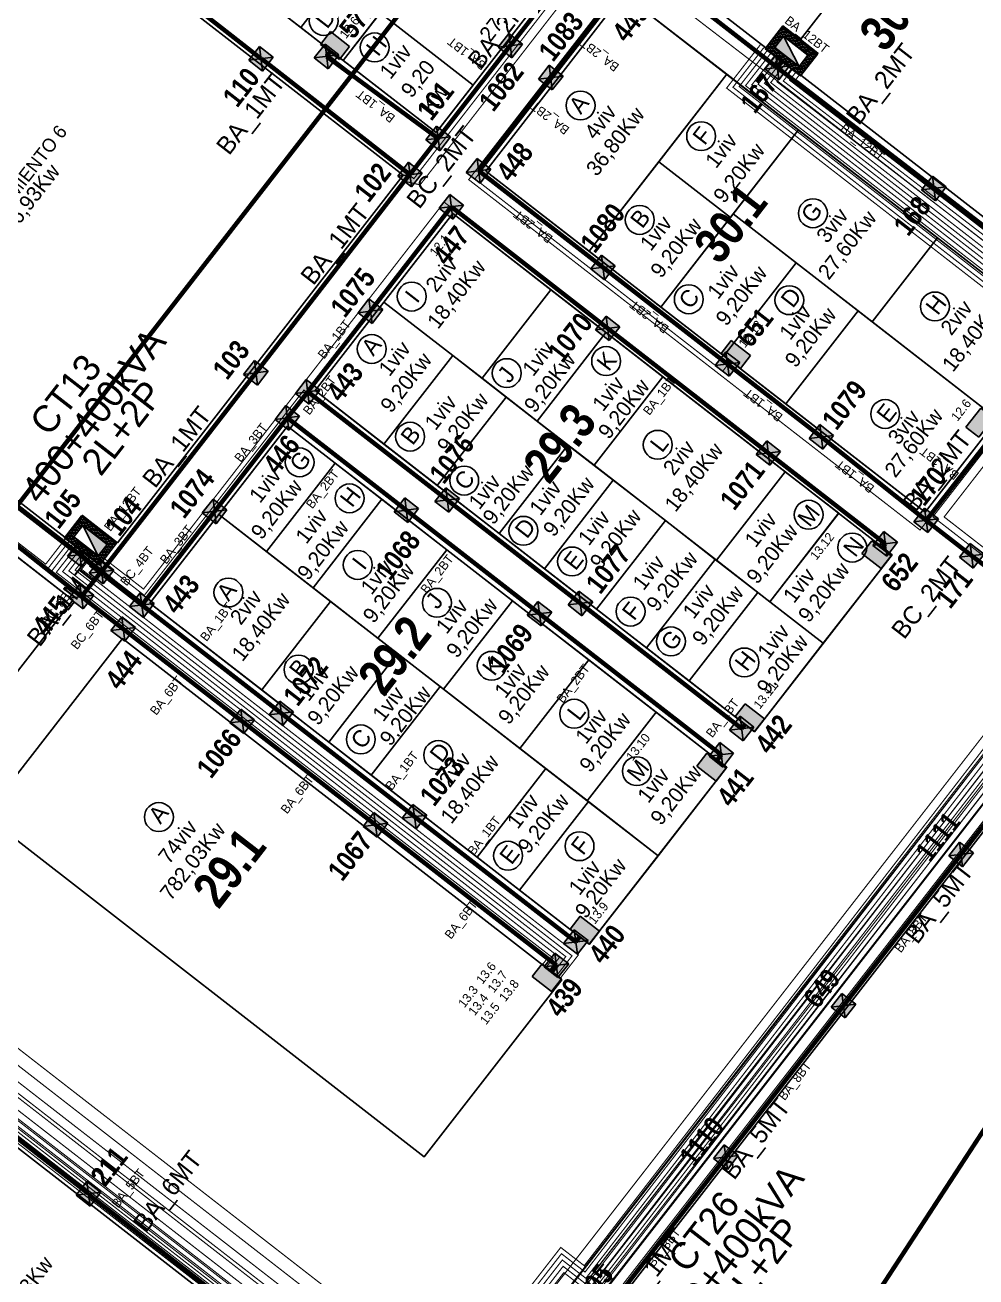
# Model space of a CAD drawing. Header units: metres. Extents: x 750363 to 753809, y 4417932 to 4421953.
# Drawn here: x 752603.6 to 752815.5, y 4420063.9 to 4420343.1 of the extents above; entities that cross this region are included whole.
import ezdxf
from ezdxf.enums import TextEntityAlignment as Align

# ---------------------------------------------------------------- set-up
doc = ezdxf.new("R2010")
doc.units = ezdxf.units.M
for name, pattern in [('RAYITAS', [0.375, 0.25, -0.125]), ('TRAZO_Y_PUNTO', [25.4, 12.7, -6.35, 0, -6.35]), ('TRAZOS2', [9.525, 6.35, -3.175]), ('VALS2', [1.25, 0.625, -0.125, 0.125, -0.125, 0.125, -0.125])]:
    doc.linetypes.add(name, pattern=pattern)
for name, color, linetype in [('----1-verde oscuro', 104, 'Continuous'), ('----AMARILLO', 2, 'Continuous'), ('----CIANO', 150, 'Continuous'), ('--norte h4', 7, 'TRAZOS2'), ('0-LAMT_EXISTENTE', 20, 'VALS2'), ('0-MANZANAS', 10, 'Continuous'), ('0-REPARCELACION', 5, 'Continuous'), ('0-SOLAPE', 2, 'TRAZOS2'), ('1-ANILLO-MT', 40, 'Continuous'), ('1-CONEXIÓN S.T.', 7, 'Continuous'), ('1-CT', 2, 'TRAZOS2'), ('1-CT-TXT', 3, 'TRAZOS2'), ('1-DESVIO-LINEA EXISTENTE', 210, 'Continuous'), ('1-LINEAS-MT', 7, 'Continuous'), ('2-ARQUETAS-CRUCE', 10, 'Continuous'), ('2-ARQUETAS-PASO', 170, 'Continuous'), ('2-ARQUETAS-TRAFO', 7, 'Continuous'), ('2-CARGAS-BT', 7, 'Continuous'), ('2-HORNACINAS', 7, 'Continuous'), ('2-HORNACINAS-TXT-SIMPLE', 2, 'Continuous'), ('2-LINEAS-BT', 10, 'Continuous'), ('2-TEXTO ZANJA-BT', 7, 'Continuous'), ('2-TEXTO ZANJA-MT', 7, 'Continuous'), ('2-TEXTO-ARQUETA-MT', 7, 'Continuous'), ('2-ZANJAS-BT', 170, 'Continuous'), ('2-ZANJAS-MT', 10, 'Continuous'), ('2-ZANJAS-MT-BT', 82, 'Continuous')]:
    doc.layers.add(name, color=color, linetype=linetype)
doc.styles.add('Century', font='GOTHIC.TTF')
doc.styles.add('Century_1_1000', font='GOTHIC.TTF', dxfattribs={"height": 2})
doc.styles.add('Century_1_2000', font='GOTHIC.TTF', dxfattribs={"height": 4})
doc.styles.add('Century_1_2500', font='GOTHIC.TTF', dxfattribs={"height": 6})
doc.styles.add('Urbanismo_1_1000', font='swisscb.ttf', dxfattribs={"height": 3})
doc.styles.add('Urbanismo_1_2500', font='swisscb.ttf', dxfattribs={"height": 8})

# ---------------------------------------------------------------- blocks, each defined once
blk = doc.blocks.new('ct')
at = {"linetype": 'Continuous'}
h = blk.add_hatch(dxfattribs=at)
h.set_pattern_fill('ANSI31', color=253, scale=0.1, angle=-142.1201, style=0)
h.set_pattern_definition([(45, (0, -5e-10), (-0.2245064, 0.2245064), [])])
h.paths.add_polyline_path([(-1183.13, 162.26), (-1193.03, 162.26), (-1193.03, 156.06), (-1183.13, 156.06)])
h.paths.add_polyline_path([(-1184.63, 160.76), (-1184.63, 157.56), (-1191.53, 157.56), (-1191.53, 160.76)], flags=16)
blk.add_hatch(color=80, dxfattribs=at).paths.add_polyline_path([(-1191.53, 160.76), (-1191.53, 157.56), (-1184.63, 157.56)])
at = {"color": 80, "linetype": 'Continuous'}
blk.add_line((-1184.63, 157.56), (-1191.53, 160.76), dxfattribs=at)
at = {"color": 5, "linetype": 'Continuous'}
blk.add_lwpolyline([(-1193.03, 156.06), (-1183.13, 156.06), (-1183.13, 162.26), (-1193.03, 162.26)], close=True, dxfattribs=at)
at = {"color": 6, "linetype": 'Continuous'}
blk.add_lwpolyline([(-1191.53, 157.56), (-1184.63, 157.56), (-1184.63, 160.76), (-1191.53, 160.76)], close=True, dxfattribs=at)
blk = doc.blocks.new('HORNACINA')
at = {"layer": '--norte h4'}
blk.add_hatch(color=141, dxfattribs=at).paths.add_polyline_path([(-3.63, 2.72), (-3.63, -2.72), (0, -2.72), (0, 2.72)])
at = {"layer": '--norte h4', "color": 5}
blk.add_lwpolyline([(-3.63, 2.72), (-3.63, -2.72), (0, -2.72), (0, 2.72)], close=True, dxfattribs=at)
blk = doc.blocks.new('Arqueta 001')
h = blk.add_hatch(color=255)
h.dxf.hatch_style = 1
h.paths.add_polyline_path([(-1.95, 1.95), (0, 0), (1.95, 1.95)])
h.paths.add_polyline_path([(0, 0), (-1.95, -1.95), (1.95, -1.95)])
h = blk.add_hatch(color=256)
h.dxf.hatch_style = 1
h.paths.add_polyline_path([(0, 0), (-1.95, 1.95), (-1.95, -1.95)])
h.paths.add_polyline_path([(1.95, -1.95), (1.95, 1.95), (0, 0)])
h = blk.add_hatch(color=256)
h.dxf.hatch_style = 1
h.paths.add_polyline_path([(1.95, 1.95), (-1.95, 1.95), (0, 0)])
h.paths.add_polyline_path([(0, 0), (-1.95, -1.95), (1.95, -1.95)])
for p, q in [((-1.95, 1.95), (1.95, 1.95)), ((-1.95, -1.95), (-1.95, 1.95)), ((-1.95, 1.95), (1.95, -1.95)), ((1.95, 1.95), (-1.95, -1.95)), ((1.95, 1.95), (1.95, -1.95)), ((1.95, -1.95), (-1.95, -1.95))]:
    blk.add_line(p, q)

msp = doc.modelspace()

# ---------------------------------------------------------------- linework, layer by layer
at = {"layer": '----1-verde oscuro', "const_width": 0.25, "elevation": 1.34}
msp.add_lwpolyline([(752804.11, 4419869.45), (752804.88, 4419868.85), (752867.15, 4419948.92), (752729.07, 4420056.29), (752837.75, 4420196.05), (752842.12, 4420192.66), (752840.53, 4420190.62)], dxfattribs=at)
at = {"layer": '----1-verde oscuro', "elevation": 1.34}
msp.add_lwpolyline([(752839.67, 4420191.28, 0.25, 0.25, 0), (752840.28, 4420192.07, 0.25, 0.25, 0), (752838.72, 4420193.27, 0.25, 0.25, 0), (752732.84, 4420057.11, 0.25, 0.25, 0), (752737.22, 4420053.7, 0.25, 0.25, 0), (752738.63, 4420055.51, 0, 0, 0)], format="xyseb", dxfattribs=at)
at = {"layer": '----AMARILLO', "const_width": 0.25, "elevation": 1.34}
for points in [[(752229, 4420415.2), (752233.3, 4420411.86), (752223.54, 4420399.31), (752317.5, 4420326.25), (752315.63, 4420323.84), (752554.53, 4420138.08), (752559.33, 4420144.26), (752711.75, 4420025.74), (752709.71, 4420023.11), (752850.24, 4419913.84), (752786.39, 4419831.72), (752784.73, 4419833.01), (752493.39, 4419458.34), (752494.63, 4419457.38), (752402.21, 4419338.53), (752312.18, 4419408.54), (752318.14, 4419416.21)], [(752230.85, 4420417.57), (752237.51, 4420412.39), (752227.75, 4420399.84), (752321.71, 4420326.77), (752319.84, 4420324.37), (752554, 4420142.29), (752558.81, 4420148.47), (752702.29, 4420036.89), (752834.33, 4420206.7), (752849.76, 4420194.7), (752844.3, 4420187.68)]]:
    msp.add_lwpolyline(points, dxfattribs=at)
at = {"layer": '----CIANO', "const_width": 0.25, "elevation": 1.34}
for points in [[(752843.39, 4420188.39), (752847.72, 4420193.96), (752835.44, 4420203.52), (752719.42, 4420054.31), (752723.01, 4420051.52), (752704.49, 4420027.7), (752559.8, 4420140.22), (752555.06, 4420134.12), (752309.65, 4420324.95), (752335.52, 4420358.22), (752337.84, 4420356.42), (752450, 4420500.65), (752404.23, 4420536.25), (752408.51, 4420541.75)], [(751863.85, 4419769.47), (751858.79, 4419762.96), (751873.11, 4419751.83), (751960.59, 4419864.32), (751958.67, 4419865.82), (752150.67, 4420112.73), (752148.93, 4420114.09), (752228.42, 4420216.32), (752226.41, 4420217.89), (752307.99, 4420322.82), (752555.56, 4420130.32), (752560.26, 4420136.37), (752702.81, 4420025.53), (752700.55, 4420022.62), (752843.37, 4419911.56), (752786.18, 4419838), (752784.97, 4419838.94), (752487.92, 4419456.93), (752489.23, 4419455.9), (752402.1, 4419343.85), (752316.15, 4419410.68), (752319.58, 4419415.09)], [(752318.83, 4419415.67), (752314.2, 4419409.71), (752402.3, 4419341.2), (752492.01, 4419456.57), (752490.61, 4419457.66), (752784.91, 4419836.15), (752786.39, 4419835), (752846.87, 4419912.78), (752704.19, 4420023.72), (752726.45, 4420052.34), (752722.76, 4420055.21), (752836.13, 4420201.01), (752845.71, 4420193.57), (752842.33, 4420189.22)]]:
    msp.add_lwpolyline(points, dxfattribs=at)
at = {"layer": '0-LAMT_EXISTENTE', "color": 31, "linetype": 'TRAZO_Y_PUNTO', "ltscale": 0.5, "const_width": 1, "elevation": 1.34}
msp.add_lwpolyline([(753045.11, 4420419.53), (752998.2, 4420375.82), (752921.51, 4420256.68), (752823.67, 4420106.48), (752736.8, 4419973.28), (752651.04, 4419840.28), (752555.64, 4419693.8), (752481.48, 4419579.51), (752395.87, 4419447.82), (752322.72, 4419335.53), (752235.88, 4419201.16), (752155.11, 4419077.06), (752066.85, 4418911.37), (751999.41, 4418785), (751920.18, 4418635.76), (751935.75, 4418556.49)], dxfattribs=at)
at = {"layer": '0-REPARCELACION'}
for points in [[(752631.1, 4420432.18), (752600.43, 4420392.69), (752695.2, 4420319.08), (752725.87, 4420358.57)], [(752631.1, 4420432.18), (752600.43, 4420392.69), (752695.2, 4420319.08), (752725.87, 4420358.57)], [(752743.06, 4420357.88), (752773.73, 4420397.37), (752803.28, 4420374.42), (752776.41, 4420339.83), (752772.5, 4420342.86), (752768.7, 4420337.97)], [(752687.84, 4420309.6), (752593.07, 4420383.21), (752525.6, 4420296.34), (752612.55, 4420228.8), (752616.35, 4420233.7), (752624.17, 4420227.63)], [(752663.24, 4420373.76), (752648.77, 4420355.14), (752665.03, 4420342.52), (752679.49, 4420361.14)], [(752674.5, 4420335.16), (752705.17, 4420374.64), (752725.87, 4420358.57), (752695.2, 4420319.08)], [(752680.36, 4420362.26), (752665.03, 4420342.52), (752674.5, 4420335.16), (752689.84, 4420354.9)], [(752706.26, 4420310.49), (752736.93, 4420349.98), (752834.86, 4420273.92), (752804.19, 4420234.43)], [(752706.26, 4420310.49), (752736.93, 4420349.98), (752759.97, 4420332.08), (752729.3, 4420292.6)], [(752674.5, 4420335.16), (752682.73, 4420345.75), (752703.43, 4420329.67), (752695.2, 4420319.08)], [(752744.83, 4420312.59), (752759.97, 4420332.08), (752775.96, 4420319.66), (752760.82, 4420300.17)], [(752761.42, 4420300.93), (752775.96, 4420319.66), (752806.97, 4420295.58), (752792.42, 4420276.85)], [(752729.3, 4420292.6), (752744.83, 4420312.59), (752760.82, 4420300.17), (752745.29, 4420280.17)], [(752668.23, 4420261.53), (752698.9, 4420301.02), (752796.83, 4420224.95), (752766.16, 4420185.46)], [(752705.44, 4420264.28), (752720.78, 4420284.02), (752698.9, 4420301.01), (752683.56, 4420281.27)], [(752745.29, 4420280.17), (752761.42, 4420300.93), (752775.42, 4420290.06), (752759.3, 4420269.3)], [(752792.42, 4420276.85), (752806.97, 4420295.58), (752834.86, 4420273.92), (752820.31, 4420255.19)], [(752759.3, 4420269.3), (752775.42, 4420290.06), (752789.25, 4420279.32), (752773.13, 4420258.56)], [(752519.46, 4420288.44), (752488.79, 4420248.95), (752583.56, 4420175.34), (752614.23, 4420214.83)], [(752717.71, 4420254.75), (752733.05, 4420274.49), (752720.78, 4420284.02), (752705.44, 4420264.28)], [(752668.23, 4420261.53), (752683.56, 4420281.27), (752698.89, 4420269.37), (752683.55, 4420249.62)], [(752773.12, 4420258.56), (752789.25, 4420279.32), (752820.32, 4420255.19), (752804.19, 4420234.43)], [(752730.41, 4420244.89), (752745.74, 4420264.63), (752733.05, 4420274.49), (752717.71, 4420254.75)], [(752710.81, 4420260.11), (752695.47, 4420240.37), (752683.55, 4420249.62), (752698.89, 4420269.37)], [(752757.68, 4420223.7), (752773.02, 4420243.45), (752745.74, 4420264.63), (752730.41, 4420244.89)], [(752724.58, 4420249.41), (752709.24, 4420229.67), (752695.47, 4420240.37), (752710.81, 4420260.11)], [(752631.42, 4420214.14), (752662.09, 4420253.63), (752760.02, 4420177.57), (752729.35, 4420138.08)], [(752631.42, 4420214.14), (752662.09, 4420253.63), (752760.02, 4420177.57), (752729.35, 4420138.08)], [(752657.39, 4420225.63), (752672.72, 4420245.37), (752662.09, 4420253.63), (752646.76, 4420233.89)], [(752734.69, 4420241.56), (752719.35, 4420221.82), (752709.24, 4420229.67), (752724.58, 4420249.41)], [(752667.76, 4420217.57), (752683.09, 4420237.32), (752672.72, 4420245.37), (752657.39, 4420225.63)], [(752769.59, 4420214.45), (752784.93, 4420234.2), (752773.02, 4420243.45), (752757.68, 4420223.7)], [(752746.3, 4420232.54), (752730.97, 4420212.8), (752719.35, 4420221.82), (752734.69, 4420241.56)], [(752682.24, 4420206.32), (752697.58, 4420226.07), (752683.09, 4420237.32), (752667.76, 4420217.57)], [(752631.42, 4420214.14), (752646.76, 4420233.89), (752671.67, 4420214.54), (752656.33, 4420194.79)], [(752781.49, 4420205.21), (752796.83, 4420224.95), (752784.92, 4420234.2), (752769.58, 4420214.46)], [(752757.43, 4420223.9), (752742.1, 4420204.15), (752730.97, 4420212.8), (752746.3, 4420232.54)], [(752594.49, 4420230.17), (752563.82, 4420190.68), (752583.56, 4420175.34), (752614.23, 4420214.83)], [(752696.88, 4420194.96), (752712.21, 4420214.7), (752697.58, 4420226.07), (752682.24, 4420206.32)], [(752766.91, 4420216.54), (752751.57, 4420196.79), (752742.1, 4420204.15), (752757.43, 4420223.9)], [(752656.33, 4420194.79), (752671.67, 4420214.54), (752686.62, 4420202.93), (752671.28, 4420183.18)], [(752713.88, 4420181.75), (752729.21, 4420201.5), (752712.21, 4420214.7), (752696.88, 4420194.96)], [(752781.49, 4420205.21), (752766.16, 4420185.46), (752751.57, 4420196.79), (752766.91, 4420216.54)], [(752594.62, 4420166.76), (752625.29, 4420206.24), (752723.22, 4420130.18), (752692.55, 4420090.69)], [(752671.28, 4420183.18), (752686.62, 4420202.93), (752696.09, 4420195.57), (752680.76, 4420175.82)], [(752728.89, 4420170.09), (752744.23, 4420189.84), (752729.21, 4420201.5), (752713.88, 4420181.75)], [(752680.76, 4420175.82), (752696.09, 4420195.57), (752719.67, 4420177.26), (752704.33, 4420157.51)], [(752744.69, 4420157.82), (752760.02, 4420177.57), (752744.23, 4420189.84), (752728.89, 4420170.09)], [(752969.93, 4420082.65), (752962.11, 4420088.72), (752965.92, 4420093.62), (752847.3, 4420185.75), (752843.49, 4420180.86), (752835.67, 4420186.93), (752735.2, 4420057.57), (752864.56, 4419957.09), (752870.63, 4419964.91), (752875.53, 4419961.11)], [(752704.33, 4420157.51), (752719.67, 4420177.26), (752729.14, 4420169.89), (752713.81, 4420150.15)], [(752713.81, 4420150.15), (752729.14, 4420169.89), (752744.69, 4420157.82), (752729.35, 4420138.08)], [(752530.92, 4420084.75), (752561.49, 4420124.11), (752655.49, 4420051.1), (752624.91, 4420011.74)]]:
    msp.add_lwpolyline(points, close=True, dxfattribs=at)
for points in [[(752803.28, 4420374.42), (752776.41, 4420339.83), (752780.32, 4420336.79), (752776.52, 4420331.89), (752817.38, 4420300.16), (752825.2, 4420294.08), (752840.99, 4420281.82, 0.000287), (752840.99, 4420281.82), (752871.66, 4420321.3)], [(752698.9, 4420301.02), (752668.23, 4420261.53), (752766.15, 4420185.47, 0.000376), (752766.16, 4420185.46), (752796.83, 4420224.95)]]:
    msp.add_lwpolyline(points, format="xyb", close=True, dxfattribs=at)
for points in [[(752729.3, 4420292.6), (752759.97, 4420332.08)], [(752706.26, 4420310.49), (752729.3, 4420292.6)], [(752745.29, 4420280.17), (752761.42, 4420300.93)], [(752806.98, 4420295.58), (752792.43, 4420276.86)], [(752759.3, 4420269.3), (752775.42, 4420290.06)], [(752668.23, 4420261.53), (752683.56, 4420281.27)], [(752745.29, 4420280.17), (752745.29, 4420280.17)], [(752773.13, 4420258.56), (752789.25, 4420279.32)], [(752683.55, 4420249.62), (752698.89, 4420269.37)], [(752698.89, 4420269.37), (752710.81, 4420260.11)], [(752705.44, 4420264.28), (752717.71, 4420254.75)], [(752710.81, 4420260.11), (752724.58, 4420249.41)], [(752646.76, 4420233.89), (752662.09, 4420253.63)], [(752717.71, 4420254.75), (752730.41, 4420244.89)], [(752804.19, 4420234.43), (752820.31, 4420255.19)], [(752724.58, 4420249.41), (752734.69, 4420241.56)], [(752730.41, 4420244.89), (752757.68, 4420223.7)], [(752734.69, 4420241.56), (752746.3, 4420232.54)], [(752631.42, 4420214.14), (752646.76, 4420233.89)], [(752646.76, 4420233.89), (752657.39, 4420225.63)], [(752746.3, 4420232.54), (752757.43, 4420223.9)], [(752657.39, 4420225.63), (752667.76, 4420217.57)], [(752757.43, 4420223.9), (752766.91, 4420216.54)], [(752757.68, 4420223.7), (752769.59, 4420214.45)], [(752667.76, 4420217.57), (752682.24, 4420206.32)], [(752656.33, 4420194.79), (752671.67, 4420214.54)], [(752766.91, 4420216.54), (752781.49, 4420205.21)], [(752631.42, 4420214.14), (752656.33, 4420194.79)], [(752682.24, 4420206.32), (752696.88, 4420194.96)], [(752671.28, 4420183.18), (752686.62, 4420202.93)], [(752656.33, 4420194.79), (752671.28, 4420183.18)], [(752680.76, 4420175.82), (752696.09, 4420195.57)], [(752696.88, 4420194.96), (752713.88, 4420181.75)], [(752671.28, 4420183.18), (752680.76, 4420175.82)], [(752713.88, 4420181.75), (752728.89, 4420170.09)], [(752680.76, 4420175.82), (752704.33, 4420157.51)], [(752704.33, 4420157.51), (752719.67, 4420177.26)], [(752713.81, 4420150.15), (752729.14, 4420169.89)], [(752728.89, 4420170.09), (752744.69, 4420157.82)], [(752744.69, 4420157.82), (752729.14, 4420169.89)], [(752704.33, 4420157.51), (752713.81, 4420150.15)], [(752729.35, 4420138.08), (752744.69, 4420157.82)], [(752713.81, 4420150.15), (752729.35, 4420138.08)]]:
    msp.add_lwpolyline(points, dxfattribs=at)
at = {"layer": '0-REPARCELACION', "color": 6}
for centre in [(752670.14, 4420343.97), (752681.5, 4420338.07), (752727.4, 4420325.12), (752754.27, 4420318.28), (752779.2, 4420301.08, -1.34), (752740.58, 4420299.6), (752689.76, 4420282.51), (752751.52, 4420281.91), (752773.93, 4420281.7), (752806.39, 4420280.3), (752680.85, 4420270.82), (752733.1, 4420268.12), (752710.95, 4420265.44), (752795.29, 4420256.32), (752689.4, 4420251.27), (752744.6, 4420249.46), (752664.79, 4420245.55, 1.34), (752701.46, 4420241.48), (752675.91, 4420237.52, -1.34), (752778.24, 4420233.87), (752714.66, 4420230.28, -1.34), (752787.96, 4420226.54), (752677.73, 4420222.67, 1.34), (752725.5, 4420223.44), (752648.9, 4420216.51), (752695.39, 4420214.23, 1.34), (752738.55, 4420212.27), (752747.55, 4420205.62), (752707.58, 4420200.18), (752763.91, 4420200.92, -1.34), (752664.54, 4420199.33, 2.68), (752725.98, 4420189.48, -1.34), (752678.42, 4420183.77), (752695.68, 4420180.27), (752739.94, 4420176.68), (752633.41, 4420166.45), (752727.17, 4420159.95), (752711.23, 4420157.83)]:
    msp.add_circle(centre, 3.22, dxfattribs=at)
at = {"layer": '0-SOLAPE', "const_width": 1, "elevation": 1.34, "flags": 128}
msp.add_lwpolyline([(751237.24, 4418479), (753046.04, 4420807.81)], dxfattribs=at)
at = {"layer": '1-ANILLO-MT'}
for points in [[(752145.53, 4420120.92, 0.25, 0.25, 0), (752143.96, 4420118.9, 0.25, 0.25, 0), (752150.17, 4420114.07, 0.25, 0.25, 0), (752315.79, 4420327.17, 0.25, 0.25, 0), (752314.44, 4420325.43, 0.25, 0.25, 0), (752315.79, 4420327.17, 0.25, 0.25, 0), (752702.59, 4420026.74, 0.25, 0.25, 0), (752838.01, 4420200.91, 0.25, 0.25, 0), (752845.17, 4420195.35, 0.25, 0.25, 0), (752841.13, 4420190.15, 0, 0, 0)], [(752391.27, 4419511.36, 0.25, 0.25, 0), (752396.21, 4419517.72, 0.25, 0.25, 0), (752482.45, 4419450.74, 0.25, 0.25, 0), (752842.74, 4419914.09, 0.25, 0.25, 0), (752704.5, 4420021.46, 0.25, 0.25, 0), (752316.32, 4420322.96, 0.25, 0.25, 0), (752150.7, 4420109.85, 0.25, 0.25, 0), (752140.42, 4420117.85, 0.25, 0.25, 0), (752143.84, 4420122.24, 0, 0, 0)]]:
    msp.add_lwpolyline(points, format="xyseb", dxfattribs=at)
at = {"layer": '1-ANILLO-MT', "const_width": 0.25}
msp.add_lwpolyline([(752839.95, 4420191.07), (752843.07, 4420195.08), (752838.25, 4420198.83), (752702.88, 4420024.62), (752846.95, 4419912.69), (752795.94, 4419846.47), (752799.64, 4419843.59)], dxfattribs=at)
at = {"layer": '1-CONEXIÓN S.T.', "color": 212, "const_width": 0.25}
for points in [[(751552.85, 4419764.7), (751578.54, 4419753.7), (751601.24, 4419742.79), (751619.08, 4419733.38), (751648.18, 4419716.9), (751655.62, 4419729.94), (751660.67, 4419727.11), (751673.11, 4419728.59), (751683.52, 4419727.09), (751686.09, 4419730.38), (751693.01, 4419725), (751775.94, 4419831.66), (751868.03, 4419760.06), (752308.79, 4420326.91), (752698.67, 4420024.09), (752837.72, 4420203.04), (752847.28, 4420195.61), (752842.31, 4420189.23)], [(752390.08, 4419512.28), (752395.95, 4419519.83), (752482.32, 4419452.74), (752838.95, 4419911.34), (752310.12, 4420322.08), (751868.74, 4419754.44), (751859.69, 4419761.48), (751854.9, 4419765.19), (751775.18, 4419827.18), (751693.33, 4419721.92), (751686.41, 4419727.3), (751684.44, 4419724.77), (751672.99, 4419726.42), (751660.1, 4419724.9), (751656.41, 4419726.97), (751648.96, 4419713.91), (751618.1, 4419731.52), (751600.29, 4419740.92), (751577.68, 4419751.79), (751552.07, 4419762.75)]]:
    msp.add_lwpolyline(points, dxfattribs=at)
at = {"layer": '1-CONEXIÓN S.T.', "color": 212}
msp.add_lwpolyline([(751552.46, 4419763.72, 0.25, 0.25, 0), (751578.11, 4419752.75, 0.25, 0.25, 0), (751600.76, 4419741.86, 0.25, 0.25, 0), (751618.59, 4419732.45, 0.25, 0.25, 0), (751648.62, 4419715.32, 0.25, 0.25, 0), (751656.06, 4419728.36, 0.25, 0.25, 0), (751660.43, 4419725.91, 0.25, 0.25, 0), (751673.1, 4419727.41, 0.25, 0.25, 0), (751684.03, 4419725.84, 0.25, 0.25, 0), (751686.29, 4419728.75, 0.25, 0.25, 0), (751693.14, 4419723.43, 0.25, 0.25, 0), (751775.56, 4419829.42, 0.25, 0.25, 0), (751856.27, 4419766.66, 0.25, 0.25, 0), (751860.14, 4419763.66, 0.25, 0.25, 0), (751868.38, 4419757.25, 0.25, 0.25, 0), (752309.46, 4420324.49, 0.25, 0.25, 0), (752697.98, 4420022.41, 0.25, 0.25, 0), (752841.82, 4419911.01, 0.25, 0.25, 0), (752791.49, 4419846.27, 0.25, 0.25, 0), (752797.59, 4419841.53, 0, 0, 0)], format="xyseb", dxfattribs=at)
at = {"layer": '1-DESVIO-LINEA EXISTENTE'}
msp.add_lwpolyline([(752396.01, 4419507.68, 0.25, 0.25, 0), (752397.23, 4419509.26, 0.25, 0.25, 0), (752480.47, 4419444.61, 0.25, 0.25, 0), (752487.58, 4419453.76, 0.25, 0.25, 0), (752487.58, 4419453.76, 0.25, 0.25, 0), (752564.8, 4419553.01, 0.25, 0.25, 0), (752787.63, 4419839.58, 0.25, 0.25, 0), (752787.55, 4419839.64, 0.25, 0.25, 0), (752843.5, 4419911.6, 0.25, 0.25, 0), (752702.22, 4420021.33, 0.25, 0.25, 0), (752727.8, 4420054.23, 0.25, 0.25, 0), (752722.37, 4420058.45, 0.25, 0.25, 0), (752836.74, 4420205.7, 0.25, 0.25, 0), (752849.38, 4420195.87, 0.25, 0.25, 0), (752843.5, 4420188.31, 0, 0, 0)], format="xyseb", dxfattribs=at)
at = {"layer": '1-LINEAS-MT', "color": 140, "const_width": 0.25}
for points in [[(752702.95, 4420388.8), (752701.69, 4420387.18), (752738.53, 4420358.57), (752802.99, 4420441.3), (752699.53, 4420521.65), (752768.76, 4420610.78), (752865.04, 4420536), (752796.77, 4420448.1), (752806.35, 4420440.67), (752874.62, 4420528.56), (752974.28, 4420451.15), (752904.78, 4420361.68), (752804.3, 4420439.73), (752740.11, 4420357.35), (752770.38, 4420333.83), (752771.61, 4420335.41)], [(752615.41, 4420226.74), (752614.38, 4420225.41), (752523.81, 4420295.76), (752592.91, 4420384.73), (752690.24, 4420308.8), (752731.13, 4420361.45), (752698.89, 4420386.83), (752701.37, 4420390.03)], [(752774.37, 4420333.27), (752773.14, 4420331.69), (752842.79, 4420277.6), (752808.44, 4420233.37), (752854.41, 4420197.67), (752845.77, 4420186.54)]]:
    msp.add_lwpolyline(points, dxfattribs=at)
at = {"layer": '1-LINEAS-MT', "color": 140}
msp.add_lwpolyline([(752617.31, 4420224.84, 0.25, 0.25, 0), (752616.49, 4420223.78, 0.25, 0.25, 0), (752620.27, 4420220.84, 0.25, 0.25, 0), (752688.14, 4420308.23, 0.25, 0.25, 0), (752691.63, 4420307.42, 0.25, 0.25, 0), (752732.66, 4420360.24, 0.25, 0.25, 0), (752773.88, 4420328.58, 0.25, 0.25, 0), (752839.98, 4420277.24, 0.25, 0.25, 0), (752805.94, 4420233.42, 0.25, 0.25, 0), (752852.31, 4420197.4, 0.25, 0.25, 0), (752844.59, 4420187.46, 0, 0, 0)], format="xyseb", dxfattribs=at)
at = {"layer": '1-LINEAS-MT', "color": 10, "const_width": 0.25}
msp.add_lwpolyline([(752737.73, 4420055.2), (752736.97, 4420054.22), (752731.24, 4420058.67), (752838.51, 4420196.73), (752840.96, 4420194.82), (752838.76, 4420191.99)], dxfattribs=at)
at = {"layer": '2-LINEAS-BT', "const_width": 0.25}
for points in [[(752671.55, 4420337.07), (752671.09, 4420336.48), (752695.45, 4420317.56), (752727.53, 4420358.87), (752695.28, 4420383.92), (752700.53, 4420390.68)], [(752817.84, 4420253.28), (752819.68, 4420251.85), (752803.06, 4420230.45), (752702.46, 4420308.59), (752736.73, 4420352.71), (752736.87, 4420352.89), (752696.69, 4420384.09), (752701.33, 4420390.06)], [(752760.87, 4420268.16), (752759.09, 4420265.87), (752703.86, 4420308.76), (752737.52, 4420352.1), (752737.52, 4420352.1), (752738.27, 4420353.06), (752698.09, 4420384.27), (752702.11, 4420389.45)], [(752849.34, 4420204.41), (752839.24, 4420212.26), (752865.96, 4420246.66), (752759.95, 4420329), (752767.46, 4420338.65)], [(752849.95, 4420205.2), (752840.64, 4420212.43), (752867.36, 4420246.84), (752761.36, 4420329.18), (752768.25, 4420338.03)], [(752850.56, 4420205.99), (752842.04, 4420212.61), (752868.77, 4420247.02), (752762.76, 4420329.35), (752769.04, 4420337.42)], [(752851.18, 4420206.78), (752843.45, 4420212.79), (752870.17, 4420247.19), (752764.16, 4420329.53), (752769.83, 4420336.81)], [(752851.79, 4420207.57), (752844.85, 4420212.96), (752871.57, 4420247.37), (752765.57, 4420329.71), (752770.62, 4420336.19)], [(752852.4, 4420208.36), (752846.25, 4420213.14), (752872.98, 4420247.55), (752766.97, 4420329.88), (752771.41, 4420335.58)], [(752853.02, 4420209.15), (752847.66, 4420213.31), (752874.38, 4420247.72), (752768.38, 4420330.06), (752772.19, 4420334.96)], [(752853.63, 4420209.94), (752849.06, 4420213.49), (752875.78, 4420247.9), (752769.78, 4420330.23), (752772.98, 4420334.35)], [(752835.75, 4420285.94), (752833.21, 4420282.66), (752771.18, 4420330.41), (752773.77, 4420333.73)], [(752834.96, 4420286.55), (752833.03, 4420284.07), (752772.59, 4420330.58), (752774.56, 4420333.12)], [(752834.17, 4420287.16), (752832.86, 4420285.47), (752773.99, 4420330.76), (752775.35, 4420332.5)], [(752833.38, 4420287.78), (752832.68, 4420286.87), (752775.4, 4420330.93), (752776.14, 4420331.89)], [(752621.28, 4420224.05), (752629.99, 4420217.29), (752697, 4420303.56), (752794.5, 4420227.83), (752793.8, 4420226.93)], [(752620.67, 4420223.27), (752630.16, 4420215.89), (752665.74, 4420261.66), (752763.1, 4420186.03), (752764, 4420187.19)], [(752619.82, 4420222.89), (752619.46, 4420222.42), (752630.01, 4420214.22), (752662.3, 4420255.63), (752758.92, 4420180.58), (752757.69, 4420179)], [(752595.96, 4420228.65), (752597.74, 4420230.95), (752608.18, 4420222.84), (752612.59, 4420228.52)], [(752596.91, 4420227.91), (752598.08, 4420229.41), (752608.35, 4420221.44), (752613.38, 4420227.9)], [(752718.97, 4420133.62), (752719.89, 4420134.81), (752609.14, 4420220.82), (752614.17, 4420227.29)], [(752719.76, 4420133.01), (752721.29, 4420134.98), (752610.54, 4420221), (752614.96, 4420226.67)], [(752720.55, 4420132.4), (752722.69, 4420135.16), (752611.95, 4420221.18), (752615.75, 4420226.06)], [(752721.34, 4420131.78), (752724.1, 4420135.33), (752613.35, 4420221.35), (752616.54, 4420225.45)], [(752722.13, 4420131.17), (752725.5, 4420135.51), (752614.76, 4420221.53), (752617.33, 4420224.83)], [(752722.92, 4420130.56), (752726.9, 4420135.69), (752616.16, 4420221.7), (752618.12, 4420224.22)], [(752618.9, 4420223.61), (752617.96, 4420222.39), (752726.13, 4420138.37), (752727.23, 4420139.78)]]:
    msp.add_lwpolyline(points, dxfattribs=at)
at = {"layer": '2-LINEAS-BT', "color": 170, "const_width": 0.25}
for points in [[(752680.65, 4420031.18), (752691.76, 4420045.49), (752699.12, 4420039.77), (752722.98, 4420070.48), (752728.22, 4420066.41), (752836.68, 4420206.88), (752854.36, 4420193.16), (752847.92, 4420184.87)], [(752681.44, 4420030.57), (752691.94, 4420044.08), (752699.3, 4420038.37), (752723.15, 4420069.08), (752728.4, 4420065), (752836.86, 4420205.48), (752852.95, 4420192.98), (752847.13, 4420185.49)], [(752682.23, 4420029.96), (752692.12, 4420042.68), (752699.48, 4420036.96), (752723.33, 4420067.67), (752728.58, 4420063.6), (752837.04, 4420204.07), (752851.55, 4420192.8), (752846.34, 4420186.1)], [(752618.77, 4419904.51), (752624.29, 4419911.62), (752617.29, 4419917.06), (752729.95, 4420062.1), (752837.4, 4420201.26), (752848.74, 4420192.45), (752844.76, 4420187.33)], [(752682.98, 4420029.38), (752692.25, 4420041.31), (752699.65, 4420035.56), (752723.51, 4420066.27), (752728.75, 4420062.2), (752729.16, 4420062.71), (752837.22, 4420202.67), (752850.15, 4420192.63), (752845.55, 4420186.71)], [(752683.8, 4420028.74), (752692.46, 4420039.88), (752699.83, 4420034.16), (752723.68, 4420064.87), (752728.93, 4420060.79), (752729.95, 4420062.1), (752837.4, 4420201.26), (752848.74, 4420192.45), (752844.76, 4420187.33)], [(752619.56, 4419903.89), (752625.7, 4419911.79), (752618.69, 4419917.23), (752730.74, 4420061.49), (752837.58, 4420199.86), (752847.34, 4420192.28), (752843.97, 4420187.94)], [(752843.18, 4420188.56), (752845.93, 4420192.1), (752837.75, 4420198.45), (752731.53, 4420060.88), (752620.09, 4419917.41), (752627.12, 4419911.95), (752620.37, 4419903.26)]]:
    msp.add_lwpolyline(points, dxfattribs=at)
at = {"layer": '2-LINEAS-BT', "color": 30, "const_width": 0.25}
for points in [[(752561.68, 4420123.59), (752564.81, 4420127.63), (752696.86, 4420025.07), (752679.99, 4420003.35), (752676.18, 4420006.31)], [(752562.47, 4420122.98), (752564.99, 4420126.22), (752695.45, 4420024.89), (752679.81, 4420004.75), (752676.79, 4420007.1)], [(752563.26, 4420122.36), (752565.17, 4420124.82), (752694.05, 4420024.72), (752679.63, 4420006.16), (752677.41, 4420007.89)], [(752564, 4420121.79), (752565.29, 4420123.46), (752692.65, 4420024.54), (752679.46, 4420007.56), (752678.02, 4420008.68)], [(752564.86, 4420121.12), (752565.54, 4420122), (752691.24, 4420024.37), (752679.28, 4420008.96), (752678.63, 4420009.47)]]:
    msp.add_lwpolyline(points, dxfattribs=at)
at = {"layer": '2-ZANJAS-BT', "const_width": 1}
for points in [[(752736.96, 4420352.13), (752720.76, 4420331.34)], [(752670.77, 4420336.07), (752671.55, 4420337.07)], [(752695.65, 4420317.78), (752670.78, 4420336.06)], [(752771.24, 4420333.58), (752772.19, 4420334.96)], [(752720.76, 4420331.34), (752704.74, 4420310.53)], [(752732.41, 4420289.01), (752704.74, 4420310.53)], [(752680.59, 4420279.3), (752698.58, 4420302.54)], [(752733.43, 4420275.44), (752698.62, 4420302.52)], [(752732.41, 4420289.01), (752760.15, 4420267.46)], [(752666.58, 4420261.3), (752680.59, 4420279.3)], [(752769.24, 4420247.63), (752733.43, 4420275.44)], [(752781.06, 4420251.22), (752760.15, 4420267.46)], [(752760.2, 4420267.53), (752760.76, 4420268.25)], [(752666.59, 4420261.22), (752662.04, 4420255.47)], [(752697.68, 4420237.15), (752666.6, 4420261.29)], [(752645.82, 4420234.6), (752662.04, 4420255.47)], [(752688.56, 4420234.88), (752662.04, 4420255.47)], [(752781.06, 4420251.22), (752804.43, 4420232.6)], [(752795.31, 4420227.38), (752769.24, 4420247.63)], [(752727.37, 4420214.09), (752697.68, 4420237.15)], [(752645.82, 4420234.6), (752629.61, 4420213.72)], [(752718.25, 4420211.81), (752688.56, 4420234.88)], [(752616.15, 4420215.62), (752597.26, 4420230.57)], [(752615.78, 4420224.96), (752616.5, 4420225.47)], [(752620.63, 4420221.19), (752615.82, 4420225.01)], [(752795.31, 4420227.38), (752794.52, 4420226.37)], [(752616.15, 4420215.62), (752620.59, 4420221.22)], [(752629.61, 4420213.72), (752620.63, 4420221.19)], [(752625.46, 4420208.39), (752616.15, 4420215.62)], [(752660.7, 4420189.59), (752629.62, 4420213.74)], [(752727.37, 4420214.09), (752763.31, 4420186.18)], [(752718.25, 4420211.81), (752758.77, 4420180.34)], [(752651.99, 4420187.79), (752625.46, 4420208.39)], [(752690.39, 4420166.53), (752660.7, 4420189.59)], [(752681.68, 4420164.72), (752651.99, 4420187.79)], [(752763.31, 4420186.18), (752764.06, 4420187.14)], [(752758.77, 4420180.34), (752757.72, 4420178.98)], [(752690.39, 4420166.53), (752726.34, 4420138.63)], [(752722.02, 4420133.39), (752681.68, 4420164.72)], [(752726.34, 4420138.63), (752727.23, 4420139.78)], [(752722.02, 4420133.39), (752720.98, 4420132.05)]]:
    msp.add_lwpolyline(points, dxfattribs=at)
msp.add_lwpolyline([(752618.08, 4420223.07, 1), (752618.33, 4420223.07, 1)], format="xyb", close=True, dxfattribs=at)
at = {"layer": '2-ZANJAS-MT', "const_width": 1}
for points, elevation in [([(752656.18, 4420335.54), (752624.61, 4420360.21)], 1.34), ([(752771.24, 4420333.58), (752741.3, 4420356.84)], -1.34), ([(752656.27, 4420335.55), (752689.36, 4420309.71)], 1.34), ([(752771.24, 4420333.58), (752772.27, 4420334.89)], -1.34), ([(752655.03, 4420265.5), (752689.37, 4420309.87)], -1.34), ([(752655.02, 4420265.51), (752620.63, 4420221.19)], 1.34), ([(752587.25, 4420247.09), (752615.78, 4420224.96)], -1.34), ([(752615.78, 4420224.96), (752616.3, 4420225.63)], -1.34), ([(752620.63, 4420221.19), (752615.78, 4420224.96)], 1.34), ([(752814.59, 4420224.71), (752834.75, 4420209.34)], -1.34)]:
    msp.add_lwpolyline(points, dxfattribs=dict(at, elevation=elevation))
at = {"layer": '2-ZANJAS-MT', "linetype": 'RAYITAS', "ltscale": 4, "const_width": 1, "elevation": -1.34}
for points in [[(752695.64, 4420317.8), (752689.36, 4420309.71)], [(752814.59, 4420224.71), (752804.43, 4420232.6)]]:
    msp.add_lwpolyline(points, dxfattribs=at)
at = {"layer": '2-ZANJAS-MT-BT', "const_width": 1}
for points in [[(752727.91, 4420359.16), (752711.74, 4420338.45)], [(752806.15, 4420306.62), (752771.24, 4420333.58)], [(752804.43, 4420232.6), (752819.46, 4420251.81)], [(752812.21, 4420158.12), (752839.67, 4420193.47)], [(752812.21, 4420158.12), (752786, 4420124.38)], [(752759.78, 4420090.63), (752786, 4420124.38)], [(752589.68, 4420104.3), (752617.71, 4420082.47)], [(752733.57, 4420056.89), (752759.78, 4420090.63)], [(752617.73, 4420082.3), (752657.4, 4420051.4)]]:
    msp.add_lwpolyline(points, dxfattribs=at)
at = {"layer": '2-ZANJAS-MT-BT', "const_width": 1, "elevation": -1.34}
for points in [[(752711.73, 4420338.5), (752695.62, 4420317.77)], [(752833.73, 4420285.69), (752806.15, 4420306.62)]]:
    msp.add_lwpolyline(points, dxfattribs=at)

# ---------------------------------------------------------------- block references
at = {"layer": '1-CT'}
for p, rotation in [((753614.58, 4419482.24, 1.34), 322.1318596409795), ((753614.58, 4419482.24, 1.34), 322.1318596409795), ((751777.96, 4421083.05, 1.34), 142.1318596409795), ((751777.96, 4421083.05, 1.34), 142.1318596409795)]:
    msp.add_blockref('ct', p, dxfattribs=dict(at, rotation=rotation))
at = {"layer": '2-ARQUETAS-CRUCE'}
for p, rotation in [((752695.65, 4420317.78, -1.34), 52.16329557934349), ((752689.39, 4420309.72, -1.34), 52.16329557934349), ((752704.67, 4420310.55), 142.1632955505165), ((752698.6, 4420302.54), 52.16329557719351), ((752666.58, 4420261.27), 52.16329557719351), ((752662.04, 4420255.47), 52.16329557719351), ((752804.43, 4420232.6, -1.34), 52.16329557934349), ((752620.63, 4420221.19, -1.34), 52.16329557934349), ((752629.61, 4420213.72), 52.16329557719351)]:
    msp.add_blockref('Arqueta 001', p, dxfattribs=dict(at, rotation=rotation))
at = {"layer": '2-ARQUETAS-PASO'}
for p, rotation in [((752711.74, 4420338.45), 142.1632955505165), ((752656.18, 4420335.54, 1.34), 52.16329557934349), ((752670.78, 4420336.06), 142.1632955505166), ((752720.76, 4420331.34), 142.1632955505165), ((752806.15, 4420306.62, -1.34), 52.16329557934349), ((752732.41, 4420289.01), 142.1632955505165), ((752680.57, 4420279.25), 52.16329557719351), ((752733.43, 4420275.44), 52.16329557719351), ((752760.15, 4420267.46), 142.1632955505165), ((752655.03, 4420265.5, -1.34), 52.16329557934349), ((752781.06, 4420251.22), 142.1632955505165), ((752769.24, 4420247.63), 52.16329557719351), ((752697.68, 4420237.15), 52.16329557719351), ((752645.82, 4420234.6), 52.16329557719351), ((752688.56, 4420234.88), 52.16329557719351), ((752795.31, 4420227.38), 52.16329557719351), ((752814.59, 4420224.71, -1.34), 52.16329557934349), ((752616.15, 4420215.62), 52.16329557719351), ((752718.25, 4420211.81), 52.16329557719351), ((752727.37, 4420214.09), 52.16329557719351), ((752625.46, 4420208.39), 52.16329557719351), ((752660.7, 4420189.59), 52.16329557719351), ((752651.99, 4420187.79), 52.16329557719351), ((752763.31, 4420186.18), 52.16329557719351), ((752758.77, 4420180.34), 52.16329557719351), ((752681.68, 4420164.72), 52.16329557719351), ((752690.39, 4420166.53), 52.16329557719351), ((752812.21, 4420158.12), 52.16329557934349), ((752726.34, 4420138.58), 52.16329557719351), ((752722.02, 4420133.39), 52.16329557719351), ((752786, 4420124.38), 52.16329557934349), ((752759.78, 4420090.63), 52.16329557934349), ((752617.71, 4420082.45), 52.16329557934349)]:
    msp.add_blockref('Arqueta 001', p, dxfattribs=dict(at, rotation=rotation))
at = {"layer": '2-ARQUETAS-TRAFO', "rotation": 52.16329557934349}
for p in [(752771.24, 4420333.58, -1.34), (752615.78, 4420224.96, -1.34)]:
    msp.add_blockref('Arqueta 001', p, dxfattribs=at)
at = {"layer": '2-HORNACINAS'}
for p, rotation in [((752671.55, 4420337.07), 232.1262165955487), ((752760.87, 4420268.16), 232.1262165955487), ((752817.84, 4420253.28), 322.1262165926471), ((752792.27, 4420223.52), 232.1262165955487), ((752764, 4420187.19), 232.1262165955487), ((752755.46, 4420176.13), 232.1262165955487), ((752727.23, 4420139.78), 232.1262165955487), ((752718.76, 4420129.19), 232.1262165955487)]:
    msp.add_blockref('HORNACINA', p, dxfattribs=dict(at, rotation=rotation))

# ---------------------------------------------------------------- texts
at = {"layer": '0-MANZANAS', "char_height": 8, "attachment_point": 1, "rotation": 52.1633, "style": 'Urbanismo_1_2500'}
for s, insert in [('\\pxqc;30.2', (752785.84, 4420337.59, 1.34)), ('\\pxqc;30.1', (752749, 4420290.23, 1.34)), ('\\pxqc;29.3', (752710.94, 4420241.29, 1.34)), ('\\pxqc;29.2', (752674.1, 4420193.93, 1.34)), ('\\pxqc;29.1', (752637.27, 4420146.57, 1.34))]:
    msp.add_mtext_dynamic_manual_height_columns(s, width=28.0708, gutter_width=40, heights=[0], dxfattribs=dict(at, insert=insert))
at = {"layer": '0-REPARCELACION', "color": 3, "char_height": 3.75, "width": 7.0666, "attachment_point": 1, "rotation": 52.1633, "style": 'Century'}
for s, insert in [('D', (752667.95, 4420344.31)), ('H', (752679.31, 4420338.15)), ('A', (752724.49, 4420325.26)), ('F', (752752.08, 4420318.35)), ('B', (752738.19, 4420299.77)), ('G', (752776.23, 4420300.88, -1.34)), ('C', (752748.96, 4420281.78)), ('D', (752771.74, 4420282.04)), ('I', (752687.97, 4420283.1)), ('H', (752804.04, 4420280.43)), ('A', (752678.23, 4420271.34)), ('K', (752730.71, 4420267.94)), ('J', (752708.56, 4420265.26)), ('E', (752793.09, 4420256.4)), ('B', (752687, 4420251.44)), ('L', (752742.6, 4420249.79)), ('G', (752662.23, 4420245.42, 1.34)), ('C', (752698.9, 4420241.34)), ('H', (752673.49, 4420237.58, -1.34)), ('M', (752775.47, 4420233.2)), ('D', (752712.47, 4420230.62, -1.34)), ('N', (752785.66, 4420226.47)), ('E', (752723.31, 4420223.51)), ('I', (752676.18, 4420223.58, 1.34)), ('A', (752645.98, 4420216.66)), ('J', (752692.55, 4420214.85, 1.34)), ('F', (752736.36, 4420212.35)), ('G', (752744.99, 4420205.49)), ('H', (752761.5, 4420200.98, -1.34)), ('B', (752662.15, 4420199.5, 2.68)), ('K', (752705.19, 4420200)), ('L', (752724.11, 4420189.97, -1.34)), ('C', (752675.86, 4420183.63)), ('D', (752693.49, 4420180.61)), ('M', (752737.42, 4420176.34)), ('A', (752630.79, 4420166.98)), ('F', (752724.98, 4420160.02)), ('E', (752709.04, 4420157.91))]:
    msp.add_mtext(s, dxfattribs=dict(at, insert=insert))
at = {"layer": '0-REPARCELACION', "color": 5, "insert": (752589.85, 4420294.13), "char_height": 3, "width": 72.8802, "attachment_point": 1, "rotation": 52.1633, "style": 'Century'}
msp.add_mtext('EQUIPAMIENTO 6', dxfattribs=at)
at = {"layer": '1-CT-TXT', "color": 5, "style": 'Century_1_2500'}
for s, p in [('400+400kVA', (752621.17, 4420254.16, 1.34)), ('CT13', (752614.97, 4420258.83, 1.34)), ('2L+2P', (752627.64, 4420251.44, 1.34)), ('400+400kVA', (752763.38, 4420067.56, 1.34)), ('CT26', (752757.19, 4420072.23, 1.34)), ('2L+2P', (752769.86, 4420064.84, 1.34))]:
    msp.add_text(s, height=6, rotation=52.1319, dxfattribs=at).set_placement(p, align=Align.CENTER)
at = {"layer": '2-CARGAS-BT', "color": 5, "style": 'Century'}
for p in [(752685.02, 4420182.04), (752715.78, 4420158.02)]:
    msp.add_text('9,20Kw', height=3.4, rotation=52.1633, dxfattribs=at).set_placement(p)
at = {"layer": '2-CARGAS-BT', "color": 5, "char_height": 3.4, "attachment_point": 1, "rotation": 52.1633, "style": 'Century'}
for s, insert, width in [('27,60Kw', (752704.57, 4420341.14), 7.0666), ('1viv', (752682.35, 4420332.83), 7.0666), ('9,20\\PKw', (752687.06, 4420328.66), 7.0666), ('36,80Kw', (752728.35, 4420311.19), 7.0666), ('4viv', (752727.98, 4420319.33), 7.0666), ('1viv', (752754.91, 4420312.95), 7.0666), (' 9,20Kw', (752755.93, 4420304.17), 18.0366), ('656,93Kw', (752596.49, 4420296.49), 7.0666), ('3viv', (752779.68, 4420296.26), 7.0666), ('27,60Kw', (752780.05, 4420288.11), 7.0666), ('1viv', (752740.37, 4420294.53, 1.34), 7.0666), (' 9,20Kw', (752741.91, 4420287.48, 1.34), 18.5686), ('2viv', (752692.56, 4420285.28), 7.0666), ('18,40Kw', (752692.94, 4420277.13), 7.0666), ('1viv', (752755.37, 4420283.77), 7.0666), (' 9,20Kw', (752756.45, 4420276.81), 18.3633), ('2viv', (752807.35, 4420275.69), 7.0666), ('1viv', (752771.44, 4420274.64), 7.0666), (' 9,20Kw', (752771.87, 4420267.52), 17.5417), ('18,40Kw', (752807.72, 4420267.55), 7.0666), ('1viv', (752682.12, 4420266.57), 7.0666), ('1viv', (752714.14, 4420266.57), 7.0666), ('9,20Kw', (752682.49, 4420258.43), 7.0666), ('9,20Kw', (752714.51, 4420258.43), 7.0666), ('1viv', (752729.72, 4420258.75), 7.0666), (' 9,20Kw', (752730.24, 4420251.55), 18.1578), ('1viv', (752692.38, 4420254.55), 7.0666), ('9,20Kw', (752695.12, 4420249.46), 7.0666), ('27,60Kw', (752794.88, 4420243.99), 7.0666), ('3viv', (752795.61, 4420251.28), 7.0666), ('2viv', (752745.5, 4420244.46), 7.0666), ('18,40Kw', (752745.87, 4420236.32), 7.0666), (' 9,20Kw', (752704.51, 4420232.48), 18.3632), ('1viv', (752653.26, 4420238.31, 1.34), 7.0666), ('1viv', (752702.16, 4420236.86), 7.0666), ('9,20Kw', (752718.75, 4420230.78), 7.0666), ('9,20Kw', (752653.63, 4420230.17, 1.34), 7.0666), ('1viv', (752715.74, 4420235.53), 7.0666), ('1viv', (752663.59, 4420229.2), 7.0666), ('1viv', (752726.57, 4420228.82), 7.0666), ('9,20Kw', (752729.18, 4420223.55), 7.0666), ('1viv', (752763.72, 4420228.4), 7.0666), ('9,20Kw', (752663.96, 4420221.06), 7.0666), ('9,20Kw', (752764.09, 4420220.25), 7.0666), ('9,20Kw', (752741.76, 4420214.09), 7.0666), ('1viv', (752678.12, 4420217.85), 7.0666), (' 9,20Kw', (752677.81, 4420210.52), 18.1578), ('1viv', (752738.75, 4420218.84), 7.0666), ('9,20Kw', (752775.61, 4420211.66), 7.0666), ('1viv', (752772.28, 4420215.99), 7.0666), ('2viv', (752648.98, 4420211.13), 7.0666), ('1viv', (752749.91, 4420212.46), 7.0666), ('9,20Kw', (752751.98, 4420206.49), 7.0666), ('18,40Kw', (752649.35, 4420202.99), 7.0666), ('1viv', (752694.87, 4420209.12), 7.0666), (' 9,20Kw', (752696.39, 4420202.74, -1.34), 17.9525), ('1viv', (752766.55, 4420203.5), 7.0666), (' 9,20Kw', (752765.6, 4420194.58), 18.1579), (' 9,20Kw', (752665.44, 4420187.72), 18.0629), ('1viv', (752707.94, 4420194.78, -1.34), 7.0666), (' 9,20Kw', (752707.96, 4420187.91, -1.34), 17.9525), ('1viv', (752664.09, 4420194.1, 2.68), 7.0666), ('1viv', (752680.72, 4420189.57), 7.0666), ('1viv', (752725.94, 4420184.56, -1.34), 7.0666), (' 9,20Kw', (752726.07, 4420177.23, -2.68), 18.3632), ('2viv', (752695.54, 4420174.9), 7.0666), ('18,40Kw', (752695.91, 4420166.76), 7.0666), (' 9,20Kw', (752741.89, 4420165.45, -1.34), 17.7471), ('1viv', (752739.81, 4420171.41), 7.0666), ('1viv', (752710.71, 4420165.65), 7.0666), ('74viv', (752633, 4420157.81), 7.0666), ('782,03Kw', (752633.37, 4420149.67), 7.0666), ('1viv', (752724.48, 4420150.85), 7.0666), (' 9,20Kw', (752725.08, 4420144.67), 18.3632), ('750,33Kw', (752594.97, 4420052.94), 7.0666)]:
    msp.add_mtext(s, dxfattribs=dict(at, insert=insert, width=width))
at = {"layer": '2-HORNACINAS-TXT-SIMPLE', "char_height": 2, "attachment_point": 1, "rotation": 52.1633, "style": 'Century_1_1000'}
for s, insert in [('\\pxql; 12.6', (752673.08, 4420340.5)), ('\\pxql; 12.1', (752693.12, 4420291.95, 1.34)), (' 12.12', (752761.99, 4420271.56)), ('\\pxql; 12.6', (752809.38, 4420255.18, 1.34)), ('\\pxql; 13.12', (752777.94, 4420224.24, 1.34)), ('\\pxql; 13.11', (752765.31, 4420190.99, 1.34)), ('\\pxql; 13.10', (752736.93, 4420179.46, 1.34)), ('\\pxql; 13.9', (752728.53, 4420143.02, 1.34)), ('\\pxql; 13.6', (752703.5, 4420129.66, 1.34)), ('\\pxql; 13.7', (752706.04, 4420127.75, 1.34)), ('\\pxql; 13.3', (752699.47, 4420124.4, 1.34)), ('\\pxql; 13.8', (752708.6, 4420125.76, 1.34)), ('\\pxql; 13.4', (752701.76, 4420122.63, 1.34)), ('\\pxql; 13.5', (752704.32, 4420120.63, 1.34))]:
    msp.add_mtext_dynamic_manual_height_columns(s, width=24.5045, gutter_width=30, heights=[0], dxfattribs=dict(at, insert=insert))
at = {"layer": '2-TEXTO ZANJA-BT', "char_height": 2, "attachment_point": 1, "style": 'Century_1_1000'}
for s, width, insert, rotation in [('BA_12BT', 8.7243, (752773.94, 4420345.24), 322.1633), ('BA_1BT', 18.0789, (752705.39, 4420332.84), 142.1633), ('BA_2BT', 18.0789, (752734.95, 4420332.52), 142.1633), ('BA_1BT', 18.0789, (752685.02, 4420321.11), 142.1633), ('BA_2BT', 18.0789, (752723.86, 4420318.47), 142.1633), ('BA_12BT', 8.7243, (752786.28, 4420321.18), 322.1633), ('BA_2BT', 18.0789, (752720.15, 4420294.25), 142.1633), ('BA_2BT', 18.0789, (752746.02, 4420274.14), 142.1633), ('BA_1BT', 27.3683, (752668.65, 4420269.66), 52.1633), ('BA_2BT', 27.3683, (752665.35, 4420257.17), 52.1633), ('BA_1BT', 27.3683, (752741.15, 4420257.1, 1.34), 52.1633), ('BA_1BT', 18.0789, (752771.41, 4420254.46), 142.1633), ('BA_3BT', 27.3683, (752650.07, 4420246.63, 2.68), 52.1633), ('BA_1BT', 18.0789, (752810.7, 4420241.46), 142.1633), ('BA_1BT', 18.0789, (752791.84, 4420238.55), 142.1633), ('BA_2BT', 27.3683, (752666.03, 4420236.25), 52.1633), ('BA_12BT', 27.3683, (752621.02, 4420231.22, 1.34), 52.1633), ('BA_3BT', 27.3683, (752633.48, 4420223.91, 1.34), 52.1633), ('BC_4BT', 27.3683, (752624.62, 4420219.05, 1.34), 52.1633), ('BA_2BT', 27.3683, (752691.55, 4420217.33, 1.34), 52.1633), ('BC_8BT', 27.3683, (752607.09, 4420210.18), 52.1633), ('BA_1BT', 27.3683, (752642.44, 4420206.68), 52.1633), ('BC_6BT', 27.3683, (752613.59, 4420204.86, 1.34), 52.1633), ('BA_2BT', 27.3683, (752721.9, 4420192.9, -1.34), 52.1633), ('BA_6BT', 27.3683, (752631.25, 4420190.22, 1.34), 52.1633), ('BA_1BT', 27.3683, (752755.17, 4420185.22), 52.1633), ('BA_1BT', 27.3683, (752683.73, 4420173.47), 52.1633), ('BA_6BT', 27.3683, (752660.39, 4420168.23), 52.1633), ('BA_1BT', 27.3683, (752702.05, 4420158.99), 52.1633), ('BA_6BT', 27.3683, (752696.93, 4420140.28, 1.34), 52.1633), ('BA_8BT', 10.6762, (752797.19, 4420137.26), 52.1633), ('BA_8BT', 10.6762, (752771.3, 4420104.31), 52.1633), ('BA_5BT', 10.6762, (752622.73, 4420080.36, 1.34), 52.1633), ('BA_8BT', 10.6762, (752742.12, 4420067.18), 52.1633)]:
    msp.add_mtext_dynamic_manual_height_columns(s, width=width, gutter_width=10, heights=[0], dxfattribs=dict(at, insert=insert, rotation=rotation))
at = {"layer": '2-TEXTO ZANJA-MT', "char_height": 4, "attachment_point": 1, "rotation": 52.1633, "style": 'Century_1_2000'}
for s, insert in [('BA_2MT', (752701.93, 4420335.37)), ('BA_2MT', (752786.27, 4420322.95, -1.34)), ('BA_1MT', (752645.89, 4420316.26)), ('BC_2MT', (752688.29, 4420304.27, -1.34)), ('BA_1MT', (752664.68, 4420287.24)), ('BA_1MT', (752629.41, 4420242)), ('BA_2MT', (752798.87, 4420236.68, -1.34)), ('BA_1MT', (752603.68, 4420206.62)), ('BC_2MT', (752796.37, 4420208.31, -1.34)), ('BA_5MT', (752799.31, 4420140.34, -1.34)), ('BA_5MT', (752758.48, 4420087.77, -1.34)), ('BA_6MT', (752627.38, 4420076.05)), ('BA_1MT', (752734.98, 4420058.06, -1.34)), ('BC_4MT', (752719.48, 4420050.38, -1.34))]:
    msp.add_mtext_dynamic_manual_height_columns(s, width=8.2281, gutter_width=10, heights=[0], dxfattribs=dict(at, insert=insert))
at = {"layer": '2-TEXTO-ARQUETA-MT', "char_height": 4.5, "attachment_point": 5, "rotation": 52.1633, "style": 'Urbanismo_1_1000'}
for s, insert, width in [('571', (752677.68, 4420344.46, 1.34), 5.2533), ('1083', (752723.05, 4420340.51), 5.7137), ('449', (752738.54, 4420343.68, 1.34), 5.7216), ('1082', (752709.73, 4420329.36), 5.7137), ('110', (752651.76, 4420329.19, 1.34), 5.6901), ('167', (752767.16, 4420327.82, 1.34), 5.6901), ('101', (752695.04, 4420326.21, 1.34), 5.2297), ('448', (752712.71, 4420312.56, 1.34), 5.7295), ('102', (752681.07, 4420307.98, 1.34), 5.7019), ('168', (752801.32, 4420300.48, 1.34), 5.6862), ('1080', (752732.35, 4420297.82, 1.34), 5.7137), ('447', (752698.49, 4420293.92, 1.34), 5.7334), ('1075', (752676.64, 4420283.43), 5.7531), ('1070', (752725.1, 4420273.41, 1.34), 5.7216), ('651', (752766.25, 4420275.63, 1.34), 5.2336), ('103', (752649.52, 4420268.43, 1.34), 5.7098), ('443', (752674.85, 4420263.46, 1.34), 5.7531), ('1079', (752786.22, 4420258.35, 1.34), 5.7137), ('446', (752660.73, 4420247.31, 1.34), 5.7334), ('1076', (752698.7, 4420246.34, 2.68), 5.7216), ('1071', (752763.44, 4420240.45, 1.34), 5.7216), ('1074', (752640.81, 4420238.62, 1.34), 5.7531), ('170', (752804.89, 4420240.26, 1.34), 5.6901), ('105', (752611.98, 4420235.17, 1.34), 5.6862), ('104', (752625.49, 4420233.53), 5.7137), ('1068', (752686.69, 4420224.84, 1.34), 5.7216), ('1077', (752733.57, 4420221.79), 5.7216), ('652', (752798.49, 4420221.05, 1.34), 5.7058), ('443', (752638.37, 4420216.14, 2.68), 5.7531), ('171', (752810.67, 4420217.42, 1.34), 5.2297), ('445', (752609.29, 4420211.34, 1.34), 5.7295), ('1069', (752711.83, 4420204.09, 1.34), 5.7216), ('444', (752625.51, 4420199.26), 5.757), ('1072', (752666.13, 4420196.79, 2.68), 5.7216), ('442', (752770.36, 4420184.94, 1.34), 5.7452), ('1066', (752646.83, 4420180.67, 1.34), 5.7216), ('1073', (752696.56, 4420174.46), 5.7216), ('441', (752761.83, 4420173.15, 1.34), 5.273), ('1111', (752807.04, 4420162.08, 1.34), 5.6822), ('1067', (752676.05, 4420157.77, 1.34), 5.7216), ('440', (752733.29, 4420138.1, 1.34), 5.7334), ('649', (752781.17, 4420128.27, 1.34), 5.6822), ('439', (752723.79, 4420126.2), 5.7216), ('1110', (752754.44, 4420094.12, 1.34), 5.6822), ('211', (752622.29, 4420088.57, 1.34), 5.2415), ('205', (752730.61, 4420062.34, 1.34), 5.698)]:
    msp.add_mtext(s, dxfattribs=dict(at, insert=insert, width=width))

doc.saveas('drawing.dxf')
